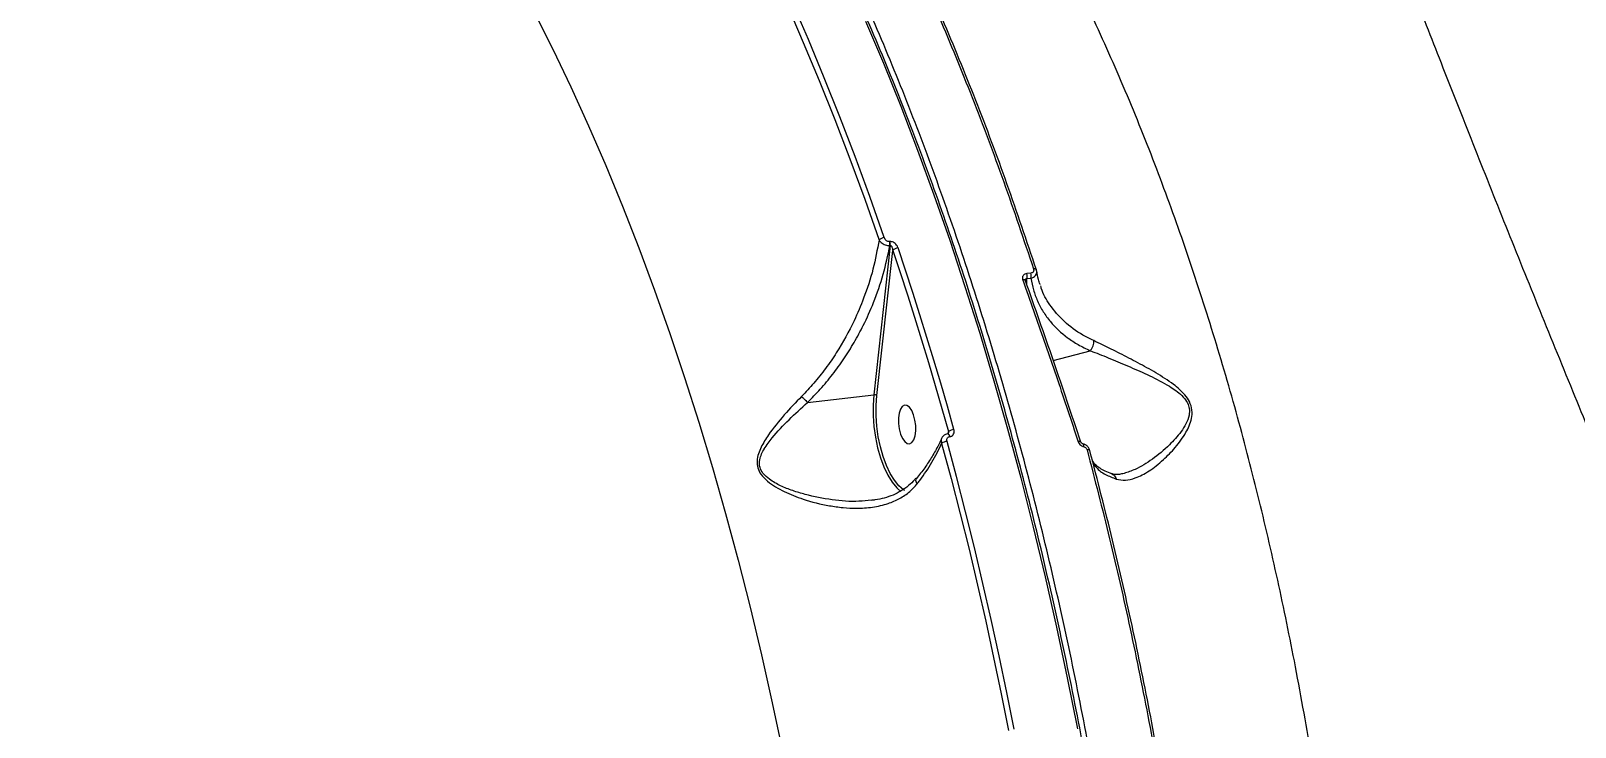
# Model space of a CAD drawing. Header units: millimetres. Extents: x 10684 to 26054, y -4768 to 6894.
# Drawn here: x 19507.1 to 19863.9, y -2613.7 to -2452.8 of the extents above; entities that cross this region are included whole.
import ezdxf

# ---------------------------------------------------------------- set-up
doc = ezdxf.new("R2010")
doc.units = ezdxf.units.MM
doc.layers.add('DIKOM_ОБЪЕКТ', color=7, linetype='Continuous')
doc.layers.add('DIKOM_РАЗМЕР_ОБЪЕКТА', color=7, linetype='Continuous')
doc.styles.add('style1', font='arial.ttf', dxfattribs={"width": 0.8})
doc.dimstyles.new('1-50', dxfattribs={"dimtxt": 300, "dimasz": 200, "dimexe": 100, "dimexo": 0, "dimgap": 100, "dimtad": 1, "dimtxsty": 'style1', "dimcen": 200, "dimclrd": 7, "dimclre": 7, "dimclrt": 7, "dimadec": 1, "dimazin": 2, "dimtfac": 1, "dimtmove": 0, "dimatfit": 2, "dimfxl": 0, "dimlwd": 25, "dimlwe": 18, "dimarcsym": 0})

# ---------------------------------------------------------------- blocks, each defined once
blk = doc.blocks.new('*D12')
at = {"layer": 'Defpoints', "color": 0, "transparency": 16777216}
for p in [(20201.02, 3555.88), (18130.62, -3300.31), (24750.12, -3300.31)]:
    blk.add_point(p, dxfattribs=at)
at = {"layer": 'DIKOM_РАЗМЕР_ОБЪЕКТА', "color": 7, "lineweight": 18, "transparency": 16777216}
for p, q in [((20201.02, 3555.88), (24850.12, 3555.88)), ((18130.62, -3300.31), (24850.12, -3300.31))]:
    blk.add_line(p, q, dxfattribs=at)
at = {"layer": 'DIKOM_РАЗМЕР_ОБЪЕКТА', "color": 7, "lineweight": 25, "transparency": 16777216}
blk.add_line((24750.12, 3355.88), (24750.12, -3100.31), dxfattribs=at)
at = {"layer": 'DIKOM_РАЗМЕР_ОБЪЕКТА', "color": 7, "transparency": 16777216}
for points in [[(24716.79, 3355.88), (24783.45, 3355.88), (24750.12, 3555.88)], [(24716.79, -3100.31), (24783.45, -3100.31), (24750.12, -3300.31)]]:
    blk.add_solid(points, dxfattribs=at)
at = {"layer": 'DIKOM_РАЗМЕР_ОБЪЕКТА', "color": 7, "transparency": 16777216, "insert": (24496.95, 958.92), "char_height": 300, "attachment_point": 5, "rotation": 90, "style": 'style1'}
blk.add_mtext('6850', dxfattribs=at)

msp = doc.modelspace()

# ---------------------------------------------------------------- linework, layer by layer
at = {"layer": 'DIKOM_ОБЪЕКТ', "color": 7, "linetype": 'Continuous', "lineweight": 15}
for p, q in [((19705.569, -2501.456), (19705.477, -2501.467)), ((19705.67, -2502.359), (19701.872, -2536.875)), ((19702.538, -2537.032), (19706.227, -2503.503)), ((19705.577, -2502.37), (19705.67, -2502.359)), ((19738.141, -2508.74), (19737.21, -2508.834)), ((19739.487, -2508.225), (19739.428, -2507.972)), ((19737.212, -2511.385), (19737.229, -2510.021)), ((19737.229, -2510.021), (19738.163, -2509.926)), ((19740.34, -2511.355), (19740.265, -2511.079)), ((19743.343, -2528.903), (19751.835, -2526.669)), ((19686.541, -2538.645), (19701.872, -2536.875)), ((19719.11, -2545.366), (19718.904, -2545.925)), ((19718.958, -2545.9), (19718.929, -2545.904)), ((19719.414, -2546.517), (19719.443, -2546.513)), ((19707.319, -2558.543), (19708.109, -2559.229))]:
    msp.add_line(p, q, dxfattribs=at)
at = {"layer": 'DIKOM_ОБЪЕКТ', "color": 7, "linetype": 'Continuous', "lineweight": 15, "flags": 128}
for points in [[(19674.024, -2430.036), (19677.951, -2438.314), (19681.8, -2446.777), (19685.565, -2455.419), (19689.246, -2464.234), (19692.839, -2473.215), (19696.342, -2482.357), (19699.752, -2491.653), (19703.068, -2501.097)], [(19704.271, -2500.54), (19700.948, -2491.075), (19697.53, -2481.758), (19694.02, -2472.596), (19690.419, -2463.595), (19686.73, -2454.761), (19682.956, -2446.1), (19679.099, -2437.618), (19675.162, -2429.322)], [(19623.406, -2448.475), (19627.674, -2456.985), (19631.849, -2465.731), (19635.925, -2474.704), (19639.899, -2483.897), (19643.767, -2493.302), (19647.526, -2502.908), (19651.173, -2512.708), (19654.703, -2522.691), (19658.113, -2532.85), (19661.402, -2543.174), (19664.564, -2553.654), (19667.598, -2564.28), (19670.5, -2575.042), (19673.268, -2585.93), (19675.899, -2596.934), (19678.392, -2608.044), (19680.743, -2619.249)], [(19699.976, -2450.535), (19704.08, -2460.261), (19708.076, -2470.194), (19711.963, -2480.324), (19715.735, -2490.643), (19719.392, -2501.143), (19722.928, -2511.814), (19726.342, -2522.647), (19729.63, -2533.634), (19732.79, -2544.765), (19735.819, -2556.031), (19738.714, -2567.422), (19741.473, -2578.929), (19744.094, -2590.542), (19746.574, -2602.251), (19748.911, -2614.046)], [(19706.227, -2503.503), (19707.938, -2508.608), (19709.62, -2513.751), (19711.275, -2518.933), (19712.901, -2524.15), (19714.497, -2529.403), (19716.065, -2534.691), (19717.603, -2540.012), (19719.11, -2545.366)], [(19720.374, -2544.879), (19718.862, -2539.512), (19717.321, -2534.178), (19715.75, -2528.878), (19714.149, -2523.612), (19712.519, -2518.382), (19710.861, -2513.189), (19709.174, -2508.033), (19707.459, -2502.916)], [(19739.428, -2507.972), (19739.414, -2507.916), (19739.377, -2507.867), (19739.319, -2507.827), (19739.242, -2507.797), (19739.146, -2507.778), (19739.034, -2507.769), (19738.909, -2507.772), (19738.774, -2507.785)], [(19736.919, -2510.468), (19736.901, -2510.433), (19736.853, -2510.387), (19736.779, -2510.353), (19736.683, -2510.332), (19736.568, -2510.323), (19736.436, -2510.328), (19736.291, -2510.347)], [(19736.921, -2510.553), (19736.925, -2510.488), (19736.919, -2510.468)], [(19701.872, -2536.875), (19701.704, -2539.227), (19701.709, -2541.685), (19701.887, -2544.191), (19702.233, -2546.688), (19702.739, -2549.116), (19703.394, -2551.419), (19704.183, -2553.543), (19705.086, -2555.438), (19706.083, -2557.06), (19707.151, -2558.372), (19707.319, -2558.543)], [(19708.999, -2558.992), (19708.735, -2558.817), (19707.656, -2557.876), (19706.621, -2556.605), (19705.654, -2555.031), (19704.778, -2553.193), (19704.014, -2551.134), (19703.379, -2548.901), (19702.887, -2546.546), (19702.552, -2544.126), (19702.38, -2541.695), (19702.375, -2539.312), (19702.538, -2537.032)], [(19707.696, -2541.088), (19707.539, -2542.216), (19707.545, -2543.465), (19707.712, -2544.734), (19708.028, -2545.921), (19708.466, -2546.928), (19708.992, -2547.675), (19709.562, -2548.101), (19710.131, -2548.171), (19710.651, -2547.88), (19711.082, -2547.251), (19711.389, -2546.336), (19711.545, -2545.208), (19711.54, -2543.959), (19711.372, -2542.69), (19711.057, -2541.503), (19710.618, -2540.496), (19710.092, -2539.749), (19709.522, -2539.323), (19708.954, -2539.253), (19708.433, -2539.544), (19708.002, -2540.173), (19707.696, -2541.088)], [(19717.541, -2548.091), (19719.719, -2556.179), (19721.828, -2564.333), (19723.868, -2572.548), (19725.837, -2580.822), (19727.734, -2589.151), (19729.559, -2597.531), (19731.311, -2605.959), (19732.989, -2614.43)], [(19734.259, -2614.124), (19732.577, -2605.633), (19730.821, -2597.187), (19728.992, -2588.789), (19727.09, -2580.441), (19725.117, -2572.149), (19723.073, -2563.915), (19720.959, -2555.744), (19718.776, -2547.638)], [(19718.929, -2545.904), (19718.936, -2545.903), (19719.044, -2545.924), (19719.151, -2546.002), (19719.253, -2546.132), (19719.342, -2546.307), (19719.414, -2546.517)], [(19718.957, -2545.9), (19718.965, -2545.9), (19719.073, -2545.92), (19719.181, -2545.998), (19719.283, -2546.128), (19719.372, -2546.304), (19719.443, -2546.513)], [(19749.711, -2547.748), (19749.696, -2547.72), (19749.651, -2547.689), (19749.581, -2547.667), (19749.488, -2547.657), (19749.374, -2547.659), (19749.243, -2547.671), (19749.098, -2547.695)], [(19750.203, -2548.192), (19750.244, -2548.217), (19750.278, -2548.277), (19750.302, -2548.369), (19750.313, -2548.49), (19750.31, -2548.635), (19750.296, -2548.8)], [(19751.776, -2549.734), (19751.766, -2549.691), (19751.734, -2549.654), (19751.679, -2549.625), (19751.605, -2549.604), (19751.511, -2549.592), (19751.401, -2549.588), (19751.277, -2549.593), (19751.141, -2549.607)]]:
    msp.add_lwpolyline(points, dxfattribs=at)
at = {"layer": 'DIKOM_ОБЪЕКТ', "color": 7, "linetype": 'Continuous', "lineweight": 15}
for centre, radius, start, end in [((19704.456, -2502.517), 1.986, 95.34761, 134.35379), ((19703.422, -2502.152), 2.166, 354.21902, 18.43315), ((19703.511, -2502.143), 2.17, 354.26626, 18.44566), ((19707.622, -2504.844), 1.935, 94.81004, 136.1274), ((19735.125, -2509.462), 2.177, 345.13029, 16.75791), ((19736.049, -2509.372), 2.185, 345.3131, 16.80616), ((19702.007, -2537.798), 0.933, 55.28961, 98.3231), ((19719.014, -2550.196), 2.57, 95.3202, 124.9849), ((19720.576, -2547.284), 2.414, 94.80407, 127.37093)]:
    msp.add_arc(centre, radius, start, end, dxfattribs=at)
for points, knots in [([(19792.128, -2111.64), (19791.553, -2111.816), (19789.989, -2112.295), (19787.571, -2113.408), (19784.921, -2114.908), (19782.492, -2116.64), (19780.294, -2118.551), (19778.341, -2120.607), (19776.638, -2122.765), (19775.191, -2124.98), (19773.994, -2127.203), (19773.036, -2129.387), (19772.295, -2131.491), (19771.746, -2133.49), (19771.356, -2135.367), (19771.099, -2137.12), (19770.946, -2138.758), (19770.877, -2140.3), (19770.878, -2141.767), (19770.936, -2143.186), (19771.047, -2144.588), (19771.212, -2146.016), (19771.438, -2147.535), (19771.752, -2149.264), (19772.227, -2151.498), (19772.887, -2154.177), (19773.722, -2157.242), (19774.631, -2160.373), (19775.636, -2163.682), (19776.751, -2167.229), (19777.99, -2171.061), (19779.322, -2175.088), (19780.75, -2179.331), (19782.283, -2183.814), (19783.918, -2188.531), (19785.657, -2193.494), (19787.503, -2198.71), (19789.458, -2204.182), (19791.516, -2209.899), (19793.68, -2215.863), (19795.945, -2222.068), (19798.319, -2228.529), (19800.793, -2235.228), (19803.36, -2242.146), (19806.015, -2249.261), (19808.759, -2256.587), (19811.597, -2264.132), (19814.534, -2271.911), (19817.563, -2279.904), (19820.682, -2288.104), (19823.891, -2296.514), (19827.19, -2305.136), (19830.571, -2313.943), (19834.033, -2322.936), (19837.572, -2332.108), (19841.198, -2341.478), (19844.903, -2351.029), (19848.674, -2360.729), (19852.5, -2370.544), (19856.378, -2380.476), (19860.323, -2390.551), (19864.336, -2400.785), (19868.417, -2411.167), (19872.553, -2421.672), (19876.748, -2432.302), (19881, -2443.059), (19885.301, -2453.919), (19889.646, -2464.869), (19894.032, -2475.906), (19898.467, -2487.044), (19902.946, -2498.276), (19907.459, -2509.571), (19911.989, -2520.895), (19916.531, -2532.225), (19921.086, -2543.571), (19925.665, -2554.959), (19930.278, -2566.41), (19934.922, -2577.925), (19939.594, -2589.489), (19944.288, -2601.086), (19948.995, -2612.702), (19953.711, -2624.32), (19958.429, -2635.924), (19963.141, -2647.497), (19967.841, -2659.023), (19972.524, -2670.487), (19977.182, -2681.874), (19981.814, -2693.177), (19986.436, -2704.439), (19991.055, -2715.675), (19995.672, -2726.89), (20000.273, -2738.043), (20004.847, -2749.117), (20009.39, -2760.091), (20013.887, -2770.944), (20018.346, -2781.68), (20022.762, -2792.296), (20027.138, -2802.796), (20031.468, -2813.165), (20035.751, -2823.405), (20039.989, -2833.516), (20044.185, -2843.505), (20048.326, -2853.346), (20052.411, -2863.033), (20056.438, -2872.559), (20060.41, -2881.937), (20064.322, -2891.149), (20068.161, -2900.169), (20071.917, -2908.971), (20075.591, -2917.557), (20079.189, -2925.946), (20082.716, -2934.144), (20086.168, -2942.142), (20089.538, -2949.926), (20092.827, -2957.499), (20096.037, -2964.864), (20099.161, -2972.003), (20102.193, -2978.905), (20105.135, -2985.574), (20107.992, -2992.021), (20110.762, -2998.24), (20113.435, -3004.209), (20116.002, -3009.911), (20118.461, -3015.336), (20120.823, -3020.513), (20123.091, -3025.446), (20125.267, -3030.139), (20127.343, -3034.574), (20129.323, -3038.759), (20131.21, -3042.697), (20133.011, -3046.403), (20134.72, -3049.863), (20136.349, -3053.095), (20137.915, -3056.126), (20139.453, -3059.013), (20141.042, -3061.872), (20142.564, -3064.447), (20143.923, -3066.555), (20145.039, -3068.142), (20145.961, -3069.365), (20146.914, -3070.532), (20147.912, -3071.662), (20148.987, -3072.775), (20150.163, -3073.886), (20151.47, -3074.999), (20152.936, -3076.115), (20154.589, -3077.221), (20156.448, -3078.295), (20158.527, -3079.301), (20160.819, -3080.199), (20163.309, -3080.943), (20165.963, -3081.489), (20168.738, -3081.801), (20171.588, -3081.854), (20174.569, -3081.626), (20177.626, -3081.084), (20180.67, -3080.179), (20182.895, -3079.33), (20184.044, -3078.705), (20184.281, -3078.576)], [0, 0, 0, 0, 0.0011984, 0.0032581, 0.0052798, 0.0072668, 0.0092213, 0.0111444, 0.0130365, 0.0148959, 0.0167212, 0.0185118, 0.0202733, 0.0220192, 0.0237739, 0.0255607, 0.0274195, 0.029398, 0.0315534, 0.0339557, 0.036695, 0.0398948, 0.0437385, 0.0485325, 0.0548892, 0.0645759, 0.0738903, 0.0825494, 0.0907905, 0.0995119, 0.1079291, 0.1161341, 0.1242884, 0.1323412, 0.1403379, 0.1482986, 0.1562396, 0.1641748, 0.1721209, 0.1799924, 0.1878899, 0.1958027, 0.2037124, 0.2115975, 0.2194404, 0.2272257, 0.2350511, 0.2428896, 0.2507185, 0.2585458, 0.2663779, 0.2742212, 0.2820862, 0.289897, 0.2977261, 0.3055864, 0.3134579, 0.3213159, 0.3291376, 0.3369057, 0.3446788, 0.3525022, 0.3603161, 0.3681279, 0.3759442, 0.383771, 0.3916161, 0.3994286, 0.4072341, 0.4150697, 0.4229189, 0.4307631, 0.4385823, 0.4463619, 0.4541055, 0.4618563, 0.4696377, 0.4774445, 0.4852721, 0.4931149, 0.5009676, 0.5088246, 0.516679, 0.5245246, 0.5323557, 0.5401669, 0.5479527, 0.5557083, 0.5634487, 0.5712606, 0.579091, 0.5869323, 0.5947768, 0.6026154, 0.6104402, 0.6182331, 0.6260462, 0.6338505, 0.6416491, 0.6494497, 0.6572573, 0.6650797, 0.6729307, 0.6807465, 0.6885806, 0.6964393, 0.7043072, 0.7121657, 0.7199977, 0.7277876, 0.7355843, 0.7434132, 0.7512354, 0.7590588, 0.7668891, 0.7747334, 0.7826036, 0.7904406, 0.7982846, 0.8061673, 0.8140702, 0.8219747, 0.8298575, 0.8377037, 0.8455322, 0.8534508, 0.8613778, 0.869325, 0.8773071, 0.8853407, 0.8934493, 0.9016731, 0.9099301, 0.9183993, 0.927175, 0.9364953, 0.9471074, 0.954806, 0.959011, 0.962592, 0.9656034, 0.9681977, 0.9704895, 0.9725663, 0.9744978, 0.9763414, 0.9781435, 0.9799386, 0.9817458, 0.9835817, 0.9854511, 0.9873486, 0.9892666, 0.9911966, 0.9931338, 0.9952798, 0.9973914, 0.9994616, 1, 1, 1, 1]), ([(20184.245, -3078.508), (20184.191, -3078.566), (20183.991, -3078.779), (20183.285, -3078.287), (20182.113, -3076.993), (20180.552, -3074.746), (20178.643, -3071.637), (20176.406, -3067.687), (20173.849, -3062.934), (20170.993, -3057.414), (20167.819, -3051.099), (20164.299, -3043.928), (20160.426, -3035.878), (20156.199, -3026.942), (20151.664, -3017.215), (20146.876, -3006.816), (20141.85, -2995.781), (20136.605, -2984.156), (20131.105, -2971.86), (20125.303, -2958.791), (20119.198, -2944.942), (20112.793, -2930.318), (20106.16, -2915.083), (20099.379, -2899.423), (20092.469, -2883.378), (20085.445, -2866.994), (20078.253, -2850.143), (20070.838, -2832.691), (20063.203, -2814.644), (20055.357, -2796.021), (20047.387, -2777.032), (20039.388, -2757.897), (20031.374, -2738.654), (20023.36, -2719.342), (20015.285, -2699.815), (20007.088, -2679.923), (19998.779, -2659.686), (19990.37, -2639.132), (19981.959, -2618.497), (19973.216, -2596.97), (19964.16, -2574.583), (19954.815, -2551.387), (19945.482, -2528.125), (19936.186, -2504.854), (19926.95, -2481.636), (19918.323, -2459.858), (19910.301, -2439.521), (19902.866, -2420.601), (19895.578, -2401.98), (19888.384, -2383.522), (19881.299, -2365.267), (19874.341, -2347.253), (19867.59, -2329.693), (19861.126, -2312.792), (19854.954, -2296.565), (19849.07, -2281.013), (19843.424, -2266.001), (19837.977, -2251.419), (19832.746, -2237.314), (19827.747, -2223.724), (19823.04, -2210.81), (19818.674, -2198.708), (19814.649, -2187.421), (19810.959, -2176.938), (19807.576, -2167.177), (19804.476, -2158.073), (19801.677, -2149.669), (19799.194, -2142.001), (19797.053, -2135.162), (19795.277, -2129.225), (19793.858, -2124.177), (19792.786, -2119.99), (19792.054, -2116.631), (19791.65, -2114.06), (19791.629, -2112.41), (19791.801, -2111.628), (19792.089, -2111.679), (19792.144, -2111.688)], [0, 0, 0, 0, 0.0049145, 0.0181207, 0.0317058, 0.0453035, 0.0589012, 0.0724864, 0.0857129, 0.0989508, 0.1121887, 0.1254152, 0.1390271, 0.1526515, 0.1662761, 0.1798881, 0.1931156, 0.2063547, 0.2195937, 0.2328213, 0.2464336, 0.2600583, 0.2736832, 0.2872953, 0.3005058, 0.3137277, 0.3269495, 0.3401599, 0.3537531, 0.3673585, 0.3809641, 0.3945571, 0.4077687, 0.4209918, 0.4342148, 0.4474265, 0.4610218, 0.4746295, 0.4882371, 0.5018324, 0.5171151, 0.5324067, 0.5476894, 0.563302, 0.5789242, 0.594537, 0.6077658, 0.6210062, 0.6342465, 0.6474753, 0.6610887, 0.6747146, 0.6883404, 0.7019538, 0.71516, 0.7283775, 0.7415951, 0.7548013, 0.7683899, 0.7819908, 0.7955917, 0.8091802, 0.8224081, 0.8356474, 0.8488867, 0.8621146, 0.8757287, 0.8893552, 0.9029818, 0.9165959, 0.9298193, 0.9430541, 0.9562888, 0.969512, 0.9831214, 0.9967433, 1, 1, 1, 1]), ([(19768.973, -2276.972), (19769.264, -2278.315), (19769.846, -2281.003), (19771.163, -2286.132), (19772.803, -2292.044), (19774.877, -2299.085), (19777.436, -2307.37), (19780.531, -2317.011), (19784.055, -2327.645), (19787.994, -2339.224), (19792.336, -2351.697), (19797.023, -2364.892), (19802.048, -2378.774), (19807.385, -2393.276), (19813.073, -2408.497), (19819.086, -2424.367), (19825.402, -2440.813), (19832.137, -2458.131), (19839.305, -2476.327), (19846.895, -2495.377), (19854.737, -2514.851), (19862.686, -2534.395), (19870.712, -2553.95), (19878.783, -2573.459), (19886.984, -2593.14), (19895.272, -2612.901), (19903.606, -2632.652), (19911.903, -2652.208), (19920.145, -2671.538), (19928.318, -2690.618), (19936.45, -2709.523), (19944.501, -2728.161), (19952.449, -2746.492), (19957.628, -2758.38), (19960.214, -2764.315)], [0, 0, 0, 0, 0.028458, 0.0569512, 0.0854443, 0.1139022, 0.1459255, 0.178052, 0.2102299, 0.2424064, 0.2745295, 0.3065505, 0.3375582, 0.3686635, 0.3998177, 0.4309708, 0.4620736, 0.4930793, 0.5259482, 0.5588751, 0.5918025, 0.6246717, 0.6561672, 0.6877612, 0.7194069, 0.7510542, 0.7826522, 0.8141503, 0.8450491, 0.8760381, 0.9070736, 0.9381097, 0.9691004, 1, 1, 1, 1]), ([(19765.286, -2746.468), (19765.185, -2744.468), (19764.892, -2738.667), (19764.298, -2729.044), (19763.46, -2717.601), (19762.481, -2706.147), (19761.361, -2694.692), (19760.106, -2683.245), (19758.712, -2671.814), (19757.181, -2660.408), (19755.517, -2649.035), (19753.717, -2637.704), (19751.786, -2626.423), (19749.723, -2615.201), (19747.532, -2604.046), (19745.211, -2592.967), (19742.766, -2581.972), (19740.195, -2571.069), (19737.504, -2560.267), (19734.69, -2549.573), (19731.759, -2538.995), (19728.712, -2528.543), (19725.551, -2518.222), (19722.279, -2508.042), (19718.898, -2498.009), (19715.41, -2488.131), (19711.819, -2478.417), (19708.126, -2468.872), (19704.335, -2459.504), (19700.448, -2450.321), (19696.468, -2441.328), (19692.399, -2432.534), (19688.243, -2423.943), (19684.003, -2415.564), (19679.683, -2407.402), (19675.285, -2399.463), (19670.813, -2391.753), (19666.27, -2384.279), (19661.66, -2377.045), (19656.985, -2370.057), (19652.251, -2363.321), (19647.459, -2356.841), (19642.613, -2350.623), (19637.717, -2344.671), (19632.775, -2338.989), (19627.79, -2333.582), (19622.765, -2328.455), (19617.705, -2323.611), (19612.614, -2319.054), (19607.495, -2314.787), (19602.351, -2310.814), (19597.188, -2307.139), (19592.009, -2303.763), (19586.817, -2300.69), (19581.618, -2297.922), (19576.415, -2295.459), (19571.211, -2293.316), (19566.471, -2291.609), (19563.469, -2290.758), (19562.198, -2290.397)], [0, 0, 0, 0, 0.00935199, 0.02712067, 0.04488981, 0.06265864, 0.08042772, 0.09819652, 0.11596532, 0.13373426, 0.15150319, 0.16927214, 0.18704136, 0.20481031, 0.2225797, 0.24034928, 0.25811864, 0.27588857, 0.29365856, 0.31142906, 0.32919965, 0.34697058, 0.36474186, 0.38251371, 0.4002858, 0.41805836, 0.4358314, 0.45360504, 0.47137922, 0.48915393, 0.50692944, 0.52470558, 0.54248238, 0.56026016, 0.57803847, 0.59581778, 0.61359788, 0.63137862, 0.64916056, 0.66694349, 0.68472696, 0.70251162, 0.72029708, 0.73808314, 0.75587006, 0.77365716, 0.79144482, 0.80923218, 0.82701892, 0.84480482, 0.86258896, 0.88037077, 0.89814947, 0.91592396, 0.93369334, 0.95145645, 0.9692125, 0.98695992, 1, 1, 1, 1]), ([(19762.126, -2886.049), (19762.599, -2881.928), (19763.882, -2870.741), (19765.497, -2852.016), (19766.813, -2829.804), (19767.533, -2807.156), (19767.666, -2784.191), (19767.208, -2761.01), (19766.154, -2737.686), (19764.495, -2714.255), (19762.246, -2690.757), (19759.419, -2667.267), (19756.026, -2643.893), (19752.085, -2620.746), (19747.602, -2597.898), (19742.574, -2575.395), (19737.019, -2553.268), (19730.96, -2531.582), (19724.426, -2510.436), (19717.447, -2489.931), (19710.039, -2470.136), (19702.209, -2451.099), (19693.975, -2432.837), (19685.368, -2415.399), (19676.429, -2398.864), (19667.198, -2383.313), (19657.701, -2368.802), (19647.95, -2355.377), (19637.966, -2343.038), (19627.781, -2331.815), (19617.444, -2321.757), (19607.003, -2312.911), (19596.978, -2305.681), (19587.392, -2299.863), (19578.261, -2295.324), (19570.417, -2292.108), (19565.64, -2290.798), (19563.904, -2290.322)], [0, 0, 0, 0, 0.0172843, 0.0469173, 0.0766438, 0.1064176, 0.1361916, 0.1659181, 0.1955511, 0.225184, 0.2549104, 0.2846843, 0.3144583, 0.3441846, 0.3738177, 0.4034502, 0.4331762, 0.4629499, 0.4927236, 0.5224495, 0.5520821, 0.5817148, 0.6114411, 0.6412151, 0.6709887, 0.7007149, 0.7303479, 0.7599809, 0.789707, 0.8194809, 0.8492546, 0.8789808, 0.9086138, 0.9340961, 0.9597137, 0.9853617, 1, 1, 1, 1]), ([(19813.111, -2803.019), (19813.404, -2796.88), (19813.989, -2784.601), (19814.333, -2765.821), (19814.279, -2746.813), (19813.763, -2726.924), (19812.739, -2706.252), (19811.149, -2684.856), (19809.006, -2663.271), (19806.291, -2641.568), (19802.992, -2619.822), (19799.216, -2598.74), (19795.003, -2578.379), (19790.402, -2558.776), (19785.285, -2539.387), (19779.646, -2520.294), (19773.489, -2501.572), (19766.803, -2483.244), (19759.591, -2465.41), (19751.826, -2448.068), (19743.611, -2431.507), (19735.149, -2416.112), (19726.534, -2401.949), (19717.824, -2388.988), (19708.781, -2376.85), (19699.428, -2365.61), (19689.794, -2355.324), (19680.152, -2346.27), (19670.545, -2338.421), (19661.007, -2331.737), (19651.331, -2326.028), (19641.55, -2321.474), (19634.292, -2318.658), (19630.351, -2317.733), (19629.682, -2317.576)], [0, 0, 0, 0, 0.0290593, 0.0581185, 0.0874669, 0.1168153, 0.1492594, 0.1817285, 0.2141721, 0.2475721, 0.2809999, 0.3143995, 0.3458227, 0.3772698, 0.4086926, 0.4410225, 0.4733784, 0.5057082, 0.5392073, 0.5727065, 0.6066867, 0.640667, 0.672582, 0.7045217, 0.7364373, 0.7692823, 0.8021543, 0.8350001, 0.8663377, 0.8976984, 0.9290364, 0.9612194, 0.9934267, 1, 1, 1, 1]), ([(19708.945, -2431.77), (19711.635, -2437.648), (19717.017, -2449.404), (19724.651, -2468.1), (19731.972, -2487.486), (19736.507, -2501.019), (19738.774, -2507.785)], [0, 0, 0, 0, 0.2484759, 0.4969536, 0.7484756, 1, 1, 1, 1]), ([(19739.428, -2507.972), (19737.192, -2501.297), (19732.72, -2487.946), (19725.447, -2468.654), (19717.801, -2449.895), (19712.362, -2438.011), (19709.642, -2432.069)], [0, 0, 0, 0, 0.2484756, 0.4969505, 0.7484762, 1, 1, 1, 1]), ([(19703.068, -2501.097), (19702.653, -2503.335), (19701.816, -2507.842), (19699.773, -2514.093), (19697.014, -2520.599), (19694.022, -2526.033), (19690.751, -2530.787), (19688.083, -2534.174), (19686.125, -2536.231), (19685.179, -2537.226)], [0, 0, 0, 0, 0.1738753, 0.350141, 0.4880617, 0.6922731, 0.797117, 0.9019379, 1, 1, 1, 1]), ([(19703.068, -2501.097), (19703.085, -2501.125), (19703.2, -2501.318), (19703.487, -2501.644), (19703.987, -2501.998), (19704.515, -2502.236), (19705.06, -2502.376), (19705.404, -2502.372), (19705.577, -2502.37)], [0, 0, 0, 0, 0.0391412, 0.2682757, 0.4664194, 0.6437063, 0.8199808, 1, 1, 1, 1]), ([(19705.477, -2501.467), (19705.39, -2501.468), (19705.216, -2501.471), (19704.946, -2501.366), (19704.691, -2501.191), (19704.457, -2500.932), (19704.328, -2500.7), (19704.279, -2500.56), (19704.271, -2500.54)], [0, 0, 0, 0, 0.16728771, 0.33440184, 0.50910963, 0.71301239, 0.95775629, 1, 1, 1, 1]), ([(19707.459, -2502.916), (19707.449, -2502.886), (19707.37, -2502.667), (19707.168, -2502.298), (19706.793, -2501.888), (19706.391, -2501.614), (19705.973, -2501.451), (19705.704, -2501.455), (19705.569, -2501.456)], [0, 0, 0, 0, 0.0392657, 0.2872293, 0.4952148, 0.6710182, 0.8352759, 1, 1, 1, 1]), ([(19686.538, -2538.645), (19687.541, -2537.631), (19689.584, -2535.567), (19692.37, -2532.183), (19694.981, -2528.573), (19697.35, -2524.781), (19699.694, -2520.432), (19702.034, -2515.185), (19704.191, -2509.001), (19705.113, -2504.59), (19705.577, -2502.37)], [0, 0, 0, 0, 0.0999654, 0.2036077, 0.307263, 0.4138441, 0.5204285, 0.6601761, 0.8289762, 1, 1, 1, 1]), ([(19705.67, -2502.359), (19705.693, -2502.36), (19705.739, -2502.36), (19705.834, -2502.407), (19705.944, -2502.527), (19706.06, -2502.744), (19706.161, -2503.054), (19706.209, -2503.32), (19706.225, -2503.481), (19706.227, -2503.503)], [0, 0, 0, 0, 0.0551199, 0.1099036, 0.2437081, 0.4175655, 0.6517292, 0.9518722, 1, 1, 1, 1]), ([(19737.21, -2508.834), (19737.063, -2508.863), (19736.77, -2508.921), (19736.435, -2509.181), (19736.236, -2509.535), (19736.181, -2509.942), (19736.255, -2510.215), (19736.291, -2510.347)], [0, 0, 0, 0, 0.2063984, 0.4133248, 0.6142172, 0.8134841, 1, 1, 1, 1]), ([(19738.774, -2507.785), (19738.791, -2507.853), (19738.832, -2508.011), (19738.804, -2508.262), (19738.675, -2508.502), (19738.445, -2508.681), (19738.242, -2508.721), (19738.141, -2508.74)], [0, 0, 0, 0, 0.1487548, 0.3487423, 0.5572695, 0.7789305, 1, 1, 1, 1]), ([(19738.163, -2509.926), (19738.368, -2509.863), (19738.778, -2509.735), (19739.235, -2509.332), (19739.488, -2508.83), (19739.538, -2508.439), (19739.491, -2508.241), (19739.487, -2508.225)], [0, 0, 0, 0, 0.2470682, 0.4945217, 0.7379658, 0.9789675, 1, 1, 1, 1]), ([(19740.293, -2511.348), (19740.154, -2510.968), (19739.787, -2509.969), (19739.615, -2508.889), (19739.508, -2508.22)], [0, 0, 0, 0, 0.38042, 1, 1, 1, 1]), ([(19736.291, -2510.347), (19736.5, -2510.933), (19737.543, -2513.863), (19740.225, -2521.468), (19744.307, -2533.281), (19747.5, -2542.888), (19749.098, -2547.695)], [0, 0, 0, 0, 0.0480627, 0.2403229, 0.6198813, 1, 1, 1, 1]), ([(19736.923, -2510.467), (19736.915, -2510.446), (19736.893, -2510.388), (19736.895, -2510.364), (19736.896, -2510.348)], [0, 0, 0, 0, 0.3713198, 1, 1, 1, 1]), ([(19736.898, -2510.345), (19736.9, -2510.299), (19736.903, -2510.214), (19736.942, -2510.13), (19736.99, -2510.069), (19737.036, -2510.036), (19737.121, -2510.007), (19737.181, -2510.015), (19737.229, -2510.021)], [0, 0, 0, 0, 0.213392, 0.3912728, 0.4588086, 0.6424036, 0.7167176, 1, 1, 1, 1]), ([(19749.705, -2547.811), (19747.608, -2541.514), (19743.407, -2528.903), (19739.085, -2516.675), (19736.921, -2510.553)], [0, 0, 0, 0, 0.4993585, 1, 1, 1, 1]), ([(19738.163, -2509.926), (19738.338, -2510.833), (19738.687, -2512.647), (19739.653, -2515.228), (19740.952, -2517.683), (19743.087, -2520.632), (19745.821, -2523.184), (19749.044, -2525.322), (19750.905, -2526.22), (19751.835, -2526.669)], [0, 0, 0, 0, 0.1264478, 0.2529008, 0.3828682, 0.5128364, 0.753111, 0.8765536, 1, 1, 1, 1]), ([(19752.672, -2524.34), (19751.828, -2523.925), (19749.295, -2522.678), (19745.688, -2520.016), (19742.59, -2516.298), (19740.884, -2513.448), (19740.477, -2511.871), (19740.431, -2511.693)], [0, 0, 0, 0, 0.14196121, 0.42651394, 0.71809011, 0.9681286, 1, 1, 1, 1]), ([(19751.835, -2526.669), (19751.836, -2526.668), (19751.838, -2526.667), (19751.841, -2526.666), (19751.842, -2526.665), (19751.843, -2526.665)], [0, 0, 0, 0, 0.4463635, 0.8046921, 1, 1, 1, 1]), ([(19751.843, -2526.665), (19751.99, -2526.508), (19752.284, -2526.196), (19752.581, -2525.572), (19752.714, -2524.973), (19752.71, -2524.564), (19752.678, -2524.379), (19752.672, -2524.34)], [0, 0, 0, 0, 0.2524922, 0.5050154, 0.7575645, 0.9486911, 1, 1, 1, 1]), ([(19751.843, -2526.665), (19751.844, -2526.665), (19752.052, -2526.743), (19753.532, -2527.301), (19756.546, -2528.494), (19760.988, -2530.38), (19765.603, -2532.389), (19769.205, -2534.252), (19771.683, -2535.862), (19773.075, -2537.005), (19774.174, -2538.303), (19774.621, -2539.38), (19774.829, -2540.456), (19774.76, -2541.846), (19774.042, -2543.658), (19772.5, -2545.983), (19769.884, -2548.846), (19766.254, -2551.852), (19762.669, -2554.053), (19760.531, -2554.757), (19759.685, -2555.036)], [0, 0, 0, 0, 0.0000684, 0.0149608, 0.107601, 0.2003265, 0.2894123, 0.3782448, 0.4083512, 0.4383495, 0.4680007, 0.4923896, 0.4974892, 0.5267504, 0.5684839, 0.6105674, 0.6949137, 0.8098947, 0.9247969, 1, 1, 1, 1]), ([(19757.893, -2556.338), (19758.59, -2556.471), (19760.005, -2556.742), (19762.55, -2556.106), (19765.503, -2554.572), (19768.639, -2552.1), (19771.572, -2549.093), (19773.607, -2546.375), (19774.791, -2544.022), (19775.349, -2542.328), (19775.505, -2540.414), (19774.935, -2538.478), (19773.821, -2536.877), (19772.53, -2535.583), (19770.322, -2533.8), (19767.028, -2531.735), (19762.823, -2529.411), (19758.685, -2527.266), (19755.272, -2525.561), (19753.382, -2524.673), (19752.672, -2524.34)], [0, 0, 0, 0, 0.0631565, 0.1282542, 0.215931, 0.306056, 0.3825678, 0.4604886, 0.4898719, 0.5197456, 0.550552, 0.5816469, 0.6087198, 0.6339767, 0.6598584, 0.7307894, 0.8036859, 0.8782883, 0.9542747, 1, 1, 1, 1]), ([(19685.179, -2537.226), (19683.816, -2538.643), (19681.058, -2541.511), (19677.911, -2545.423), (19676.008, -2548.457), (19675.151, -2550.491), (19674.802, -2552.104), (19674.963, -2553.759), (19675.802, -2555.423), (19677.28, -2556.896), (19679.15, -2558.18), (19681.872, -2559.617), (19686.005, -2561.24), (19690.602, -2562.397), (19694.744, -2562.964), (19698.101, -2563.129), (19701.632, -2562.904), (19704.981, -2562.151), (19707.866, -2560.902), (19710.141, -2559.377), (19711.334, -2558.037), (19711.875, -2557.428)], [0, 0, 0, 0, 0.0913229, 0.1848745, 0.2390189, 0.2664379, 0.2946538, 0.3210565, 0.3475171, 0.3830344, 0.4182952, 0.4536336, 0.5268325, 0.6259296, 0.6770923, 0.7282403, 0.7903861, 0.8540603, 0.9046372, 0.9566776, 1, 1, 1, 1]), ([(19685.179, -2537.226), (19685.228, -2537.275), (19685.386, -2537.436), (19685.71, -2537.768), (19686.144, -2538.221), (19686.406, -2538.503), (19686.538, -2538.645)], [0, 0, 0, 0, 0.1074313, 0.3494163, 0.6746403, 1, 1, 1, 1]), ([(19701.296, -2561.228), (19700.347, -2561.329), (19697.392, -2561.641), (19692.203, -2561.264), (19687.071, -2560.227), (19683.103, -2559.051), (19680.306, -2557.956), (19677.954, -2556.62), (19676.273, -2555.171), (19675.456, -2553.675), (19675.367, -2552.217), (19675.752, -2550.843), (19676.222, -2549.92), (19677.036, -2548.535), (19678.846, -2546.147), (19682.183, -2542.567), (19685.088, -2539.953), (19686.541, -2538.645)], [0, 0, 0, 0, 0.06255411, 0.19474419, 0.32713301, 0.38917907, 0.45125507, 0.51280915, 0.55640605, 0.58783646, 0.61919076, 0.65095911, 0.68293425, 0.68816563, 0.75769631, 0.87881963, 1, 1, 1, 1]), ([(19686.541, -2538.645), (19686.54, -2538.645), (19686.539, -2538.645), (19686.538, -2538.645), (19686.538, -2538.645), (19686.538, -2538.645)], [0, 0, 0, 0, 0.4469518, 0.7866875, 1, 1, 1, 1]), ([(19717.516, -2546.937), (19717.478, -2547.03), (19717.098, -2547.974), (19716.119, -2549.806), (19714.554, -2552.404), (19713.062, -2554.561), (19712.019, -2555.829), (19711.677, -2556.243)], [0, 0, 0, 0, 0.0304824, 0.3086243, 0.5868802, 0.8649666, 1, 1, 1, 1]), ([(19711.875, -2557.428), (19712.076, -2557.168), (19713.337, -2555.531), (19715.457, -2552.412), (19716.837, -2549.55), (19717.541, -2548.091)], [0, 0, 0, 0, 0.0849822, 0.5334683, 1, 1, 1, 1]), ([(19717.534, -2546.942), (19717.476, -2547.116), (19717.359, -2547.473), (19717.479, -2547.881), (19717.541, -2548.091)], [0, 0, 0, 0, 0.4859865, 1, 1, 1, 1]), ([(19718.932, -2545.918), (19718.75, -2545.95), (19718.345, -2546.022), (19717.833, -2546.395), (19717.63, -2546.766), (19717.535, -2546.94)], [0, 0, 0, 0, 0.3019162, 0.6717367, 1, 1, 1, 1]), ([(19718.776, -2547.638), (19718.754, -2547.517), (19718.711, -2547.275), (19718.801, -2546.937), (19718.993, -2546.677), (19719.221, -2546.549), (19719.37, -2546.524), (19719.414, -2546.517)], [0, 0, 0, 0, 0.23364156, 0.46732365, 0.69546169, 0.90879461, 1, 1, 1, 1]), ([(19719.044, -2545.825), (19719.043, -2545.829), (19719.033, -2545.879), (19719, -2545.873), (19719.019, -2545.902), (19718.959, -2545.899), (19718.956, -2545.899)], [0, 0, 0, 0, 0.0378172, 0.4876407, 0.9792284, 1, 1, 1, 1]), ([(19719.11, -2545.366), (19719.111, -2545.456), (19719.113, -2545.613), (19719.062, -2545.761), (19719.041, -2545.824)], [0, 0, 0, 0, 0.5751082, 1, 1, 1, 1]), ([(19719.443, -2546.513), (19719.51, -2546.502), (19719.727, -2546.465), (19720.058, -2546.28), (19720.341, -2545.905), (19720.471, -2545.411), (19720.406, -2545.056), (19720.374, -2544.879)], [0, 0, 0, 0, 0.0932226, 0.3038993, 0.5302919, 0.7652183, 1, 1, 1, 1]), ([(19749.098, -2547.695), (19749.164, -2547.846), (19749.295, -2548.147), (19749.66, -2548.512), (19750.012, -2548.717), (19750.233, -2548.782), (19750.296, -2548.8)], [0, 0, 0, 0, 0.2927976, 0.5849845, 0.8820478, 1, 1, 1, 1]), ([(19750.204, -2548.187), (19750.171, -2548.179), (19750.091, -2548.16), (19749.956, -2548.08), (19749.832, -2547.965), (19749.746, -2547.843), (19749.724, -2547.774), (19749.714, -2547.746)], [0, 0, 0, 0, 0.1688884, 0.407988, 0.625271, 0.8481607, 1, 1, 1, 1]), ([(19751.755, -2549.712), (19751.74, -2549.64), (19751.679, -2549.344), (19751.361, -2548.875), (19750.839, -2548.402), (19750.401, -2548.274), (19750.199, -2548.215)], [0, 0, 0, 0, 0.0969254, 0.4018063, 0.724632, 1, 1, 1, 1]), ([(19750.296, -2548.8), (19750.366, -2548.822), (19750.543, -2548.878), (19750.797, -2549.047), (19751.028, -2549.302), (19751.104, -2549.505), (19751.141, -2549.607)], [0, 0, 0, 0, 0.1835585, 0.462715, 0.7309578, 1, 1, 1, 1]), ([(19751.141, -2549.607), (19752.907, -2556.414), (19756.438, -2570.029), (19761.184, -2591.005), (19765.549, -2612.324), (19768.058, -2626.795), (19769.312, -2634.031)], [0, 0, 0, 0, 0.2486172, 0.4972323, 0.7486157, 1, 1, 1, 1]), ([(19769.913, -2634.035), (19768.675, -2626.889), (19766.2, -2612.598), (19761.868, -2591.384), (19757.12, -2570.355), (19753.557, -2556.607), (19751.776, -2549.734)], [0, 0, 0, 0, 0.2486157, 0.4972308, 0.7486157, 1, 1, 1, 1]), ([(19756.894, -2555.088), (19756.746, -2555.045), (19756.021, -2554.832), (19754.994, -2554.356), (19753.83, -2553.684), (19752.993, -2552.957), (19752.523, -2552.426), (19752.39, -2552.123), (19752.369, -2552.076)], [0, 0, 0, 0, 0.0568491, 0.2793334, 0.502045, 0.7265304, 0.9571699, 1, 1, 1, 1]), ([(19752.402, -2552.205), (19752.669, -2552.717), (19753.285, -2553.898), (19755.157, -2555.285), (19757.031, -2556.006), (19757.893, -2556.338)], [0, 0, 0, 0, 0.29184049, 0.6737931, 1, 1, 1, 1]), ([(19759.688, -2555.04), (19759.321, -2555.126), (19758.536, -2555.309), (19757.621, -2555.312), (19757.068, -2555.139), (19756.846, -2555.069)], [0, 0, 0, 0, 0.3451801, 0.7371787, 1, 1, 1, 1]), ([(19756.86, -2555.163), (19757.003, -2555.223), (19757.329, -2555.358), (19757.661, -2555.757), (19757.83, -2556.115), (19757.882, -2556.298), (19757.893, -2556.338)], [0, 0, 0, 0, 0.294203, 0.6680554, 0.9275688, 1, 1, 1, 1]), ([(19711.554, -2556.132), (19711.472, -2556.241), (19710.981, -2556.893), (19709.873, -2557.892), (19708.222, -2559.103), (19706.351, -2560.065), (19704.315, -2560.749), (19702.602, -2561.127), (19701.572, -2561.235), (19701.296, -2561.264)], [0, 0, 0, 0, 0.0349833, 0.2090482, 0.38928, 0.572487, 0.753748, 0.9339549, 1, 1, 1, 1]), ([(19711.875, -2557.428), (19711.862, -2557.407), (19711.754, -2557.232), (19711.606, -2556.9), (19711.555, -2556.498), (19711.669, -2556.327), (19711.722, -2556.248)], [0, 0, 0, 0, 0.044963, 0.3634471, 0.7062666, 1, 1, 1, 1])]:
    msp.add_open_spline(points, degree=3, knots=knots, dxfattribs=at)

# ---------------------------------------------------------------- dimensions: what is measured, and where the dimension line sits
at = {"layer": 'DIKOM_РАЗМЕР_ОБЪЕКТА'}
dim = msp.add_linear_dim(base=(24750.121, -3300.313), p1=(20201.023, 3555.882), p2=(18130.618, -3300.313), angle=90, text='6850', dimstyle='1-50', dxfattribs=at)
dim.commit()
dim.dimension.update_dxf_attribs({"geometry": '*D12', "text_midpoint": (24750.121, 958.916), "dimtype": 160})

doc.saveas('drawing.dxf')
